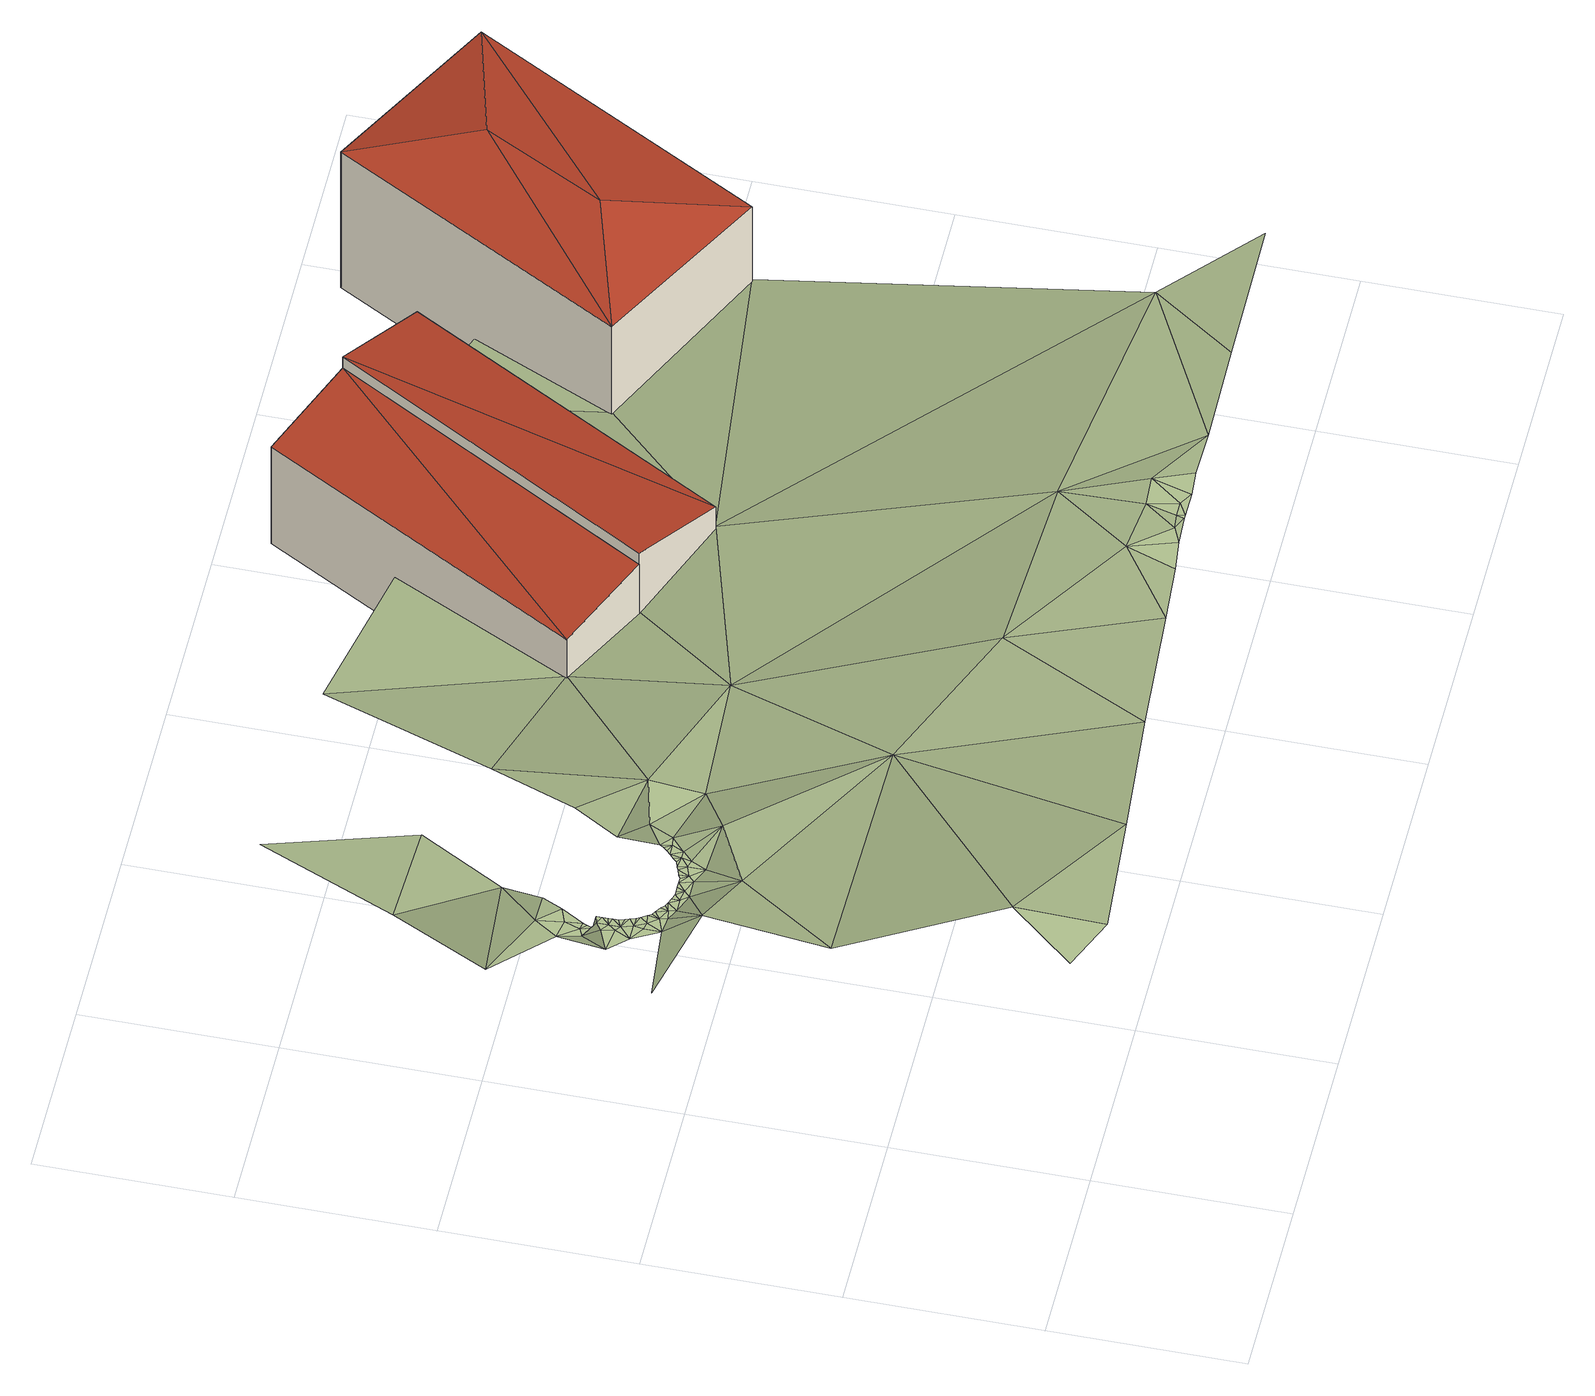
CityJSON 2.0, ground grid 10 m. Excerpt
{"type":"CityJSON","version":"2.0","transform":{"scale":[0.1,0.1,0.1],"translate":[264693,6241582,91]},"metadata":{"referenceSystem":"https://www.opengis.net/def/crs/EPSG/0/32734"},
"CityObjects":{
"building1":{"type":"Building","attributes":{"address":"University Estate Cape Town","building":"house","building:levels":2,"building_height":6.9,"roof_height":101.4,"ground_height":91,"plus_code":"4FRW3F63+5Q2"},"geometry":[{"type":"Solid","lod":"2","boundaries":[[[[0,1,2]],[[2,1,3]],[[4,5,0,2]],[[5,6,1,0]],[[6,7,3,1]],[[7,4,2,3]],[[7,6,5,4]]]],"semantics":{"surfaces":[{"type":"RoofSurface"},{"type":"WallSurface"},{"type":"GroundSurface"}],"values":[[0,0,1,1,1,1,2]]}}]},
"building2":{"type":"Building","attributes":{"address":"University Estate Cape Town","building":"house","building:levels":2,"building_height":6.9,"roof_height":102.1,"ground_height":91.8,"plus_code":"4FRW3F63+4QW"},"geometry":[{"type":"Solid","lod":"2","boundaries":[[[[8,9,10]],[[8,10,11]],[[12,13,10,9]],[[13,14,11,10]],[[14,15,8,11]],[[15,12,9,8]],[[15,14,13,12]]]],"semantics":{"surfaces":[{"type":"RoofSurface"},{"type":"WallSurface"},{"type":"GroundSurface"}],"values":[[0,0,1,1,1,1,2]]}}]},
"building3":{"type":"Building","attributes":{"address":"58 Rhodes Avenue University Estate Cape Town","building":"house","building:levels":3,"building_height":9.7,"roof_height":103.7,"ground_height":91.2,"plus_code":"4FRW3F63+5R5"},"geometry":[{"type":"Solid","lod":"2","boundaries":[[[[16,17,18]],[[17,19,18]],[[18,19,20]],[[16,21,17]],[[17,21,19]],[[19,21,20]],[[22,23,16,18]],[[23,24,21,16]],[[24,25,20,21]],[[25,22,18,20]],[[25,24,23,22]]]],"semantics":{"surfaces":[{"type":"RoofSurface"},{"type":"WallSurface"},{"type":"GroundSurface"}],"values":[[0,0,0,0,0,0,1,1,1,1,2]]}}]},
"terrain1":{"type":"TINRelief","geometry":[{"type":"CompositeSurface","lod":"1","boundaries":[[[26,27,28]],[[29,28,27]],[[30,31,32]],[[33,32,34]],[[35,36,37]],[[35,38,36]],[[39,34,28]],[[30,40,37]],[[40,41,37]],[[36,38,42]],[[37,43,35]],[[30,32,44]],[[41,43,37]],[[30,45,40]],[[42,46,36]],[[38,35,47]],[[45,41,40]],[[43,47,35]],[[45,30,48]],[[30,44,48]],[[38,47,49]],[[50,43,41]],[[32,51,44]],[[52,53,46]],[[54,47,43]],[[42,38,49]],[[41,45,55]],[[56,43,50]],[[57,43,56]],[[58,50,41]],[[57,54,43]],[[41,55,58]],[[49,47,59]],[[54,60,47]],[[45,48,61]],[[55,45,61]],[[47,60,59]],[[62,48,44]],[[49,63,42]],[[49,59,64]],[[61,48,65]],[[32,66,51]],[[42,67,46]],[[44,51,62]],[[48,68,65]],[[64,63,49]],[[48,62,68]],[[67,42,63]],[[32,33,66]],[[39,28,29]],[[62,69,68]],[[46,67,70]],[[67,63,71]],[[72,69,62]],[[62,51,73]],[[71,74,67]],[[62,73,72]],[[70,52,46]],[[70,67,74]],[[73,51,75]],[[51,66,75]],[[76,73,75]],[[70,74,77]],[[75,78,76]],[[53,52,79]],[[34,39,33]],[[80,75,66]],[[52,70,77]],[[75,80,78]],[[81,66,33]],[[78,80,82]],[[66,81,80]],[[83,82,80]],[[52,77,84]],[[80,85,83]],[[85,80,81]],[[33,86,81]],[[81,87,85]],[[88,85,87]],[[89,53,79]],[[86,87,81]],[[87,90,88]],[[87,91,90]],[[84,79,52]],[[92,86,33]],[[93,87,86]],[[91,87,93]],[[93,94,91]],[[93,86,95]],[[93,96,94]],[[96,93,95]],[[96,97,94]],[[95,86,92]],[[97,96,98]],[[95,99,96]],[[100,98,96]],[[99,100,96]],[[92,99,95]],[[100,99,101]],[[100,101,102]],[[39,29,103]],[[39,92,33]],[[104,102,101]],[[105,104,101]],[[92,106,99]],[[99,106,101]],[[106,105,101]],[[105,106,107]],[[108,105,107]],[[106,92,109]],[[110,89,79]],[[107,106,109]],[[109,92,39]],[[108,107,111]],[[107,109,111]],[[110,112,89]],[[108,111,113]],[[39,103,114]],[[111,115,113]],[[109,39,116]],[[117,114,103]],[[111,109,116]],[[39,114,116]],[[115,111,118]],[[116,118,111]],[[114,117,119]],[[120,119,117]],[[116,114,121]],[[118,122,115]],[[119,120,123]],[[119,121,114]],[[119,123,124]],[[124,123,125]],[[116,126,118]],[[124,127,119]],[[128,124,125]],[[125,129,128]],[[128,127,124]],[[130,128,129]],[[128,130,127]],[[121,119,127]],[[129,131,130]],[[130,132,127]],[[132,130,131]],[[116,133,126]],[[121,133,116]],[[127,132,121]],[[131,134,132]],[[135,122,118]],[[136,132,134]],[[121,132,136]],[[121,136,137]],[[137,133,121]],[[137,136,138]],[[139,140,133]],[[141,137,138]],[[133,137,142]],[[133,142,139]],[[139,143,140]]]}]}
},
"vertices":[
[320,475,69],[228,309,69],[366,450,82],[272,283,82],[366,450,0],[320,475,0],[228,309,0],[272,283,0],
[366,450,90],[272,283,90],[321,256,77],[414,424,77],[272,283,8],[321,256,8],[414,424,8],[366,450,8],
[488,478,99],[506,410,112],[579,429,99],[473,347,112],[496,277,99],[405,326,99],[579,429,2],[488,478,2],[405,326,2],[496,277,2],
[18,14,133],[46,2,134],[48,49,133],[115,8,130],[48,222,74],[8,218,74],[52,203,86],[78,189,86],[32,135,100],[44,244,74],[31,246,74],[40,236,74],[43,251,74],[166,134,95],[48,231,74],[49,236,74],[46,261,64],[47,242,74],[57,221,74],[52,230,74],[43,273,64],[47,248,74],[56,225,74],[47,254,74],[53,239,74],[63,218,74],[51,285,64],[13,301,66],[51,247,74],[55,234,74],[52,241,74],[51,244,74],[54,236,74],[51,252,74],[51,249,74],[57,231,74],[62,222,74],[52,257,64],[51,255,74],[58,229,74],[73,214,74],[50,263,64],[60,228,74],[63,226,74],[53,271,64],[53,260,64],[65,224,74],[67,223,74],[54,262,64],[70,218,74],[70,222,74],[61,274,64],[73,221,74],[80,308,51],[76,217,74],[83,214,74],[75,221,74],[78,221,74],[67,285,63],[81,221,74],[92,210,74],[86,217,74],[84,221,74],[68,359,32],[86,222,74],[89,223,74],[111,206,86],[92,219,74],[91,224,74],[96,218,74],[97,223,74],[94,225,74],[96,227,74],[101,223,74],[98,229,74],[104,229,74],[100,231,74],[184,14,128],[102,233,74],[103,235,74],[109,230,74],[116,243,73],[116,259,60],[141,221,73],[105,353,51],[144,250,73],[106,433,24],[130,283,60],[233,95,116],[157,330,48],[219,226,66],[253,19,127],[228,309,43],[296,48,125],[287,22,125],[332,90,116],[210,425,22],[304,24,125],[313,28,125],[321,25,124],[272,283,48],[326,45,124],[322,29,124],[323,25,124],[330,29,124],[337,25,124],[343,46,124],[321,256,63],[351,26,124],[281,405,35],[378,26,122],[473,73,111],[434,27,121],[405,326,38],[414,424,10],[514,28,120],[496,277,47],[447,402,29]
]}
